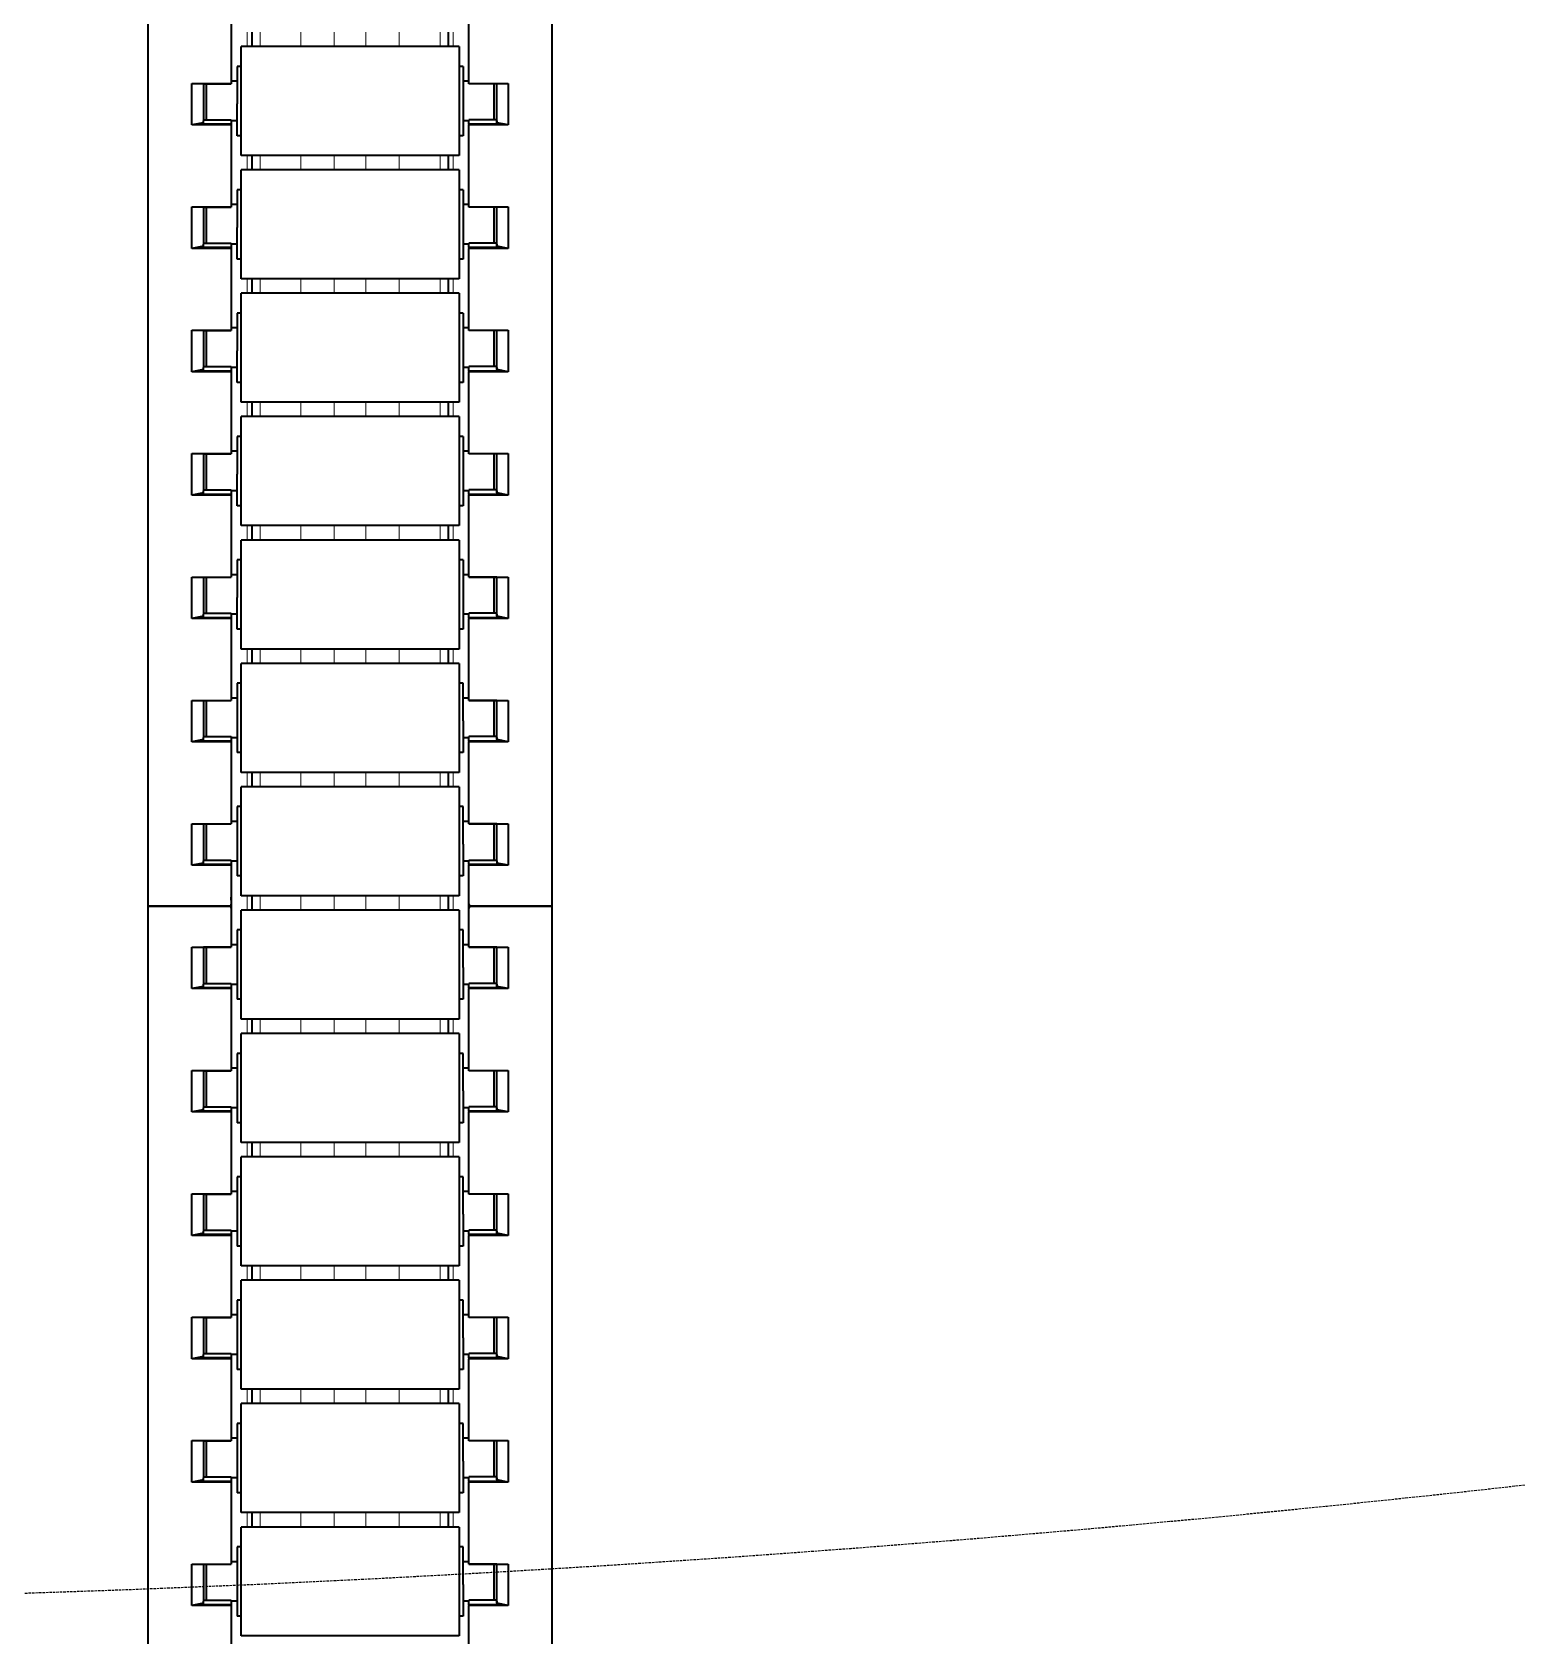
# Model space of a CAD drawing. Header units: inches. Extents: x 185496 to 352137, y 107182 to 179410.
# Drawn here: x 235888.6 to 236038.4, y 164803.2 to 164965.1 of the extents above; entities that cross this region are included whole.
import ezdxf

# ---------------------------------------------------------------- set-up
doc = ezdxf.new("R2010")
doc.units = ezdxf.units.IN
doc.header["$MEASUREMENT"] = 0
doc.linetypes.add('DASH', pattern=[0.35, 0.25, -0.1])

# ---------------------------------------------------------------- blocks, each defined once
blk = doc.blocks.new('liaojia')
at = {"color": 7, "lineweight": 35, "ltscale": 0.249049}
for p, q in [((799565.87, -280342.8), (799565.87, -280442.42)), ((799606.67, -280442.42), (799606.67, -280342.8)), ((799565.87, -280442.42), (799565.87, -280542.04)), ((799606.67, -280542.04), (799606.67, -280442.42))]:
    blk.add_line(p, q, dxfattribs=at)
at = {"color": 7, "lineweight": 35, "ltscale": 0.020671}
for p, q in [((799574.27, -280363.57), (799574.27, -280371.84)), ((799598.27, -280371.84), (799598.27, -280363.57)), ((799574.27, -280376.02), (799574.27, -280384.29)), ((799598.27, -280384.29), (799598.27, -280376.02)), ((799574.27, -280388.48), (799574.27, -280396.74)), ((799598.27, -280396.74), (799598.27, -280388.48)), ((799574.27, -280400.93), (799574.27, -280409.2)), ((799598.27, -280409.2), (799598.27, -280400.93)), ((799574.27, -280413.38), (799574.27, -280421.65)), ((799598.27, -280421.65), (799598.27, -280413.38)), ((799574.27, -280425.83), (799574.27, -280434.1)), ((799598.27, -280434.1), (799598.27, -280425.83)), ((799574.27, -280450.74), (799574.27, -280459.01)), ((799598.27, -280459.01), (799598.27, -280450.74)), ((799574.27, -280463.19), (799574.27, -280471.46)), ((799598.27, -280471.46), (799598.27, -280463.19)), ((799574.27, -280475.64), (799574.27, -280483.91)), ((799598.27, -280483.91), (799598.27, -280475.64)), ((799574.27, -280488.1), (799574.27, -280496.36)), ((799598.27, -280496.36), (799598.27, -280488.1)), ((799574.27, -280500.55), (799574.27, -280508.82)), ((799598.27, -280508.82), (799598.27, -280500.55)), ((799574.27, -280513), (799574.27, -280521.27)), ((799598.27, -280521.27), (799598.27, -280513)), ((799574.27, -280525.45), (799574.27, -280533.72)), ((799598.27, -280533.72), (799598.27, -280525.45))]:
    blk.add_line(p, q, dxfattribs=at)
at = {"color": 7, "lineweight": 35, "ltscale": 0.012552}
for p, q in [((799575.27, -280373.78), (799575.27, -280368.76)), ((799597.27, -280368.76), (799597.27, -280373.78)), ((799575.27, -280386.24), (799575.27, -280381.22)), ((799597.27, -280381.22), (799597.27, -280386.24)), ((799575.27, -280423.59), (799575.27, -280418.57)), ((799597.27, -280418.57), (799597.27, -280423.59)), ((799575.27, -280448.5), (799575.27, -280443.48)), ((799597.27, -280443.48), (799597.27, -280448.5)), ((799575.27, -280460.95), (799575.27, -280455.93)), ((799597.27, -280455.93), (799597.27, -280460.95)), ((799575.27, -280473.4), (799575.27, -280468.38)), ((799597.27, -280468.38), (799597.27, -280473.4)), ((799575.27, -280510.76), (799575.27, -280505.74)), ((799597.27, -280505.74), (799597.27, -280510.76)), ((799575.27, -280523.21), (799575.27, -280518.19)), ((799597.27, -280518.19), (799597.27, -280523.21))]:
    blk.add_line(p, q, dxfattribs=at)
at = {"color": 7, "lineweight": 35, "ltscale": 0.055}
for p, q in [((799575.27, -280368.76), (799597.27, -280368.76)), ((799575.27, -280379.76), (799597.27, -280379.76)), ((799575.27, -280381.22), (799597.27, -280381.22)), ((799575.27, -280392.22), (799597.27, -280392.22)), ((799575.27, -280393.67), (799597.27, -280393.67)), ((799575.27, -280404.67), (799597.27, -280404.67)), ((799575.27, -280406.12), (799597.27, -280406.12)), ((799575.27, -280417.12), (799597.27, -280417.12)), ((799575.27, -280418.57), (799597.27, -280418.57)), ((799575.27, -280429.57), (799597.27, -280429.57)), ((799575.27, -280431.03), (799597.27, -280431.03)), ((799575.27, -280442.03), (799597.27, -280442.03)), ((799575.27, -280443.48), (799597.27, -280443.48)), ((799575.27, -280454.48), (799597.27, -280454.48)), ((799575.27, -280455.93), (799597.27, -280455.93)), ((799575.27, -280466.93), (799597.27, -280466.93)), ((799575.27, -280468.38), (799597.27, -280468.38)), ((799575.27, -280479.38), (799597.27, -280479.38)), ((799575.27, -280480.84), (799597.27, -280480.84)), ((799575.27, -280491.84), (799597.27, -280491.84)), ((799575.27, -280493.29), (799597.27, -280493.29)), ((799575.27, -280504.29), (799597.27, -280504.29)), ((799575.27, -280505.74), (799597.27, -280505.74)), ((799575.27, -280516.74), (799597.27, -280516.74)), ((799575.27, -280518.19), (799597.27, -280518.19)), ((799575.27, -280529.19), (799597.27, -280529.19))]:
    blk.add_line(p, q, dxfattribs=at)
at = {"color": 7, "lineweight": 35, "ltscale": 0.007987}
for p, q in [((799574.87, -280373.96), (799574.87, -280370.76)), ((799597.67, -280373.96), (799597.67, -280370.76)), ((799574.87, -280386.41), (799574.87, -280383.22)), ((799597.67, -280386.41), (799597.67, -280383.22)), ((799574.87, -280398.86), (799574.87, -280395.67)), ((799597.67, -280398.86), (799597.67, -280395.67)), ((799574.87, -280411.32), (799574.87, -280408.12)), ((799597.67, -280411.32), (799597.67, -280408.12)), ((799574.87, -280436.22), (799574.87, -280433.03)), ((799597.67, -280436.22), (799597.67, -280433.03)), ((799574.87, -280448.67), (799574.87, -280445.48)), ((799597.67, -280448.67), (799597.67, -280445.48)), ((799574.87, -280461.13), (799574.87, -280457.93)), ((799597.67, -280461.13), (799597.67, -280457.93)), ((799574.87, -280473.58), (799574.87, -280470.38)), ((799597.67, -280470.38), (799597.67, -280473.58)), ((799574.87, -280486.03), (799574.87, -280482.84)), ((799597.67, -280482.84), (799597.67, -280486.03)), ((799574.87, -280498.48), (799574.87, -280495.29)), ((799597.67, -280495.29), (799597.67, -280498.48)), ((799574.87, -280510.94), (799574.87, -280507.74)), ((799597.67, -280507.74), (799597.67, -280510.94)), ((799574.87, -280523.39), (799574.87, -280520.19)), ((799597.67, -280520.19), (799597.67, -280523.39))]:
    blk.add_line(p, q, dxfattribs=at)
at = {"color": 7, "lineweight": 35, "ltscale": 0.000999832}
for p, q in [((799574.87, -280370.76), (799575.27, -280370.76)), ((799574.87, -280377.76), (799575.27, -280377.76)), ((799574.87, -280383.22), (799575.27, -280383.22)), ((799574.87, -280390.22), (799575.27, -280390.22)), ((799574.87, -280395.67), (799575.27, -280395.67)), ((799574.87, -280402.67), (799575.27, -280402.67)), ((799574.87, -280408.12), (799575.27, -280408.12)), ((799574.87, -280415.12), (799575.27, -280415.12)), ((799574.87, -280420.57), (799575.27, -280420.57)), ((799574.87, -280427.57), (799575.27, -280427.57)), ((799574.87, -280433.03), (799575.27, -280433.03)), ((799574.87, -280440.03), (799575.27, -280440.03)), ((799574.87, -280445.48), (799575.27, -280445.48)), ((799574.87, -280452.48), (799575.27, -280452.48)), ((799574.87, -280457.93), (799575.27, -280457.93)), ((799574.87, -280464.93), (799575.27, -280464.93)), ((799574.87, -280470.38), (799575.27, -280470.38)), ((799574.87, -280477.38), (799575.27, -280477.38)), ((799574.87, -280482.84), (799575.27, -280482.84)), ((799574.87, -280489.84), (799575.27, -280489.84)), ((799574.87, -280495.29), (799575.27, -280495.29)), ((799574.87, -280502.29), (799575.27, -280502.29)), ((799574.87, -280507.74), (799575.27, -280507.74)), ((799574.87, -280514.74), (799575.27, -280514.74)), ((799574.87, -280520.19), (799575.27, -280520.19)), ((799574.87, -280527.19), (799575.27, -280527.19))]:
    blk.add_line(p, q, dxfattribs=at)
at = {"color": 7, "lineweight": 35, "ltscale": 0.001}
for p, q in [((799597.27, -280370.76), (799597.67, -280370.76)), ((799597.27, -280377.76), (799597.67, -280377.76)), ((799597.27, -280383.22), (799597.67, -280383.22)), ((799597.27, -280390.22), (799597.67, -280390.22)), ((799597.27, -280395.67), (799597.67, -280395.67)), ((799597.27, -280402.67), (799597.67, -280402.67)), ((799597.27, -280408.12), (799597.67, -280408.12)), ((799597.27, -280415.12), (799597.67, -280415.12)), ((799597.27, -280420.57), (799597.67, -280420.57)), ((799597.27, -280427.57), (799597.67, -280427.57)), ((799597.27, -280433.03), (799597.67, -280433.03)), ((799597.27, -280440.03), (799597.67, -280440.03)), ((799597.27, -280445.48), (799597.67, -280445.48)), ((799597.27, -280452.48), (799597.67, -280452.48)), ((799597.27, -280457.93), (799597.67, -280457.93)), ((799597.27, -280464.93), (799597.67, -280464.93)), ((799597.27, -280470.38), (799597.67, -280470.38)), ((799597.27, -280477.38), (799597.67, -280477.38)), ((799597.27, -280482.84), (799597.67, -280482.84)), ((799597.27, -280489.84), (799597.67, -280489.84)), ((799597.27, -280495.29), (799597.67, -280495.29)), ((799597.27, -280502.29), (799597.67, -280502.29)), ((799597.27, -280507.74), (799597.67, -280507.74)), ((799597.27, -280514.74), (799597.67, -280514.74)), ((799597.27, -280520.19), (799597.67, -280520.19)), ((799597.27, -280527.19), (799597.67, -280527.19))]:
    blk.add_line(p, q, dxfattribs=at)
at = {"color": 7, "lineweight": 35, "ltscale": 0.002965}
for p, q in [((799570.31, -280371.84), (799571.47, -280372.06)), ((799601.07, -280372.06), (799602.24, -280371.84)), ((799570.31, -280384.29), (799571.47, -280384.51)), ((799601.07, -280384.51), (799602.24, -280384.29)), ((799570.31, -280396.74), (799571.47, -280396.96)), ((799601.07, -280396.96), (799602.24, -280396.74)), ((799570.31, -280409.2), (799571.47, -280409.42)), ((799601.07, -280409.42), (799602.24, -280409.2)), ((799570.31, -280421.65), (799571.47, -280421.87)), ((799601.07, -280421.87), (799602.24, -280421.65)), ((799570.31, -280434.1), (799571.47, -280434.32)), ((799601.07, -280434.32), (799602.24, -280434.1)), ((799570.31, -280446.55), (799571.47, -280446.77)), ((799601.07, -280446.77), (799602.24, -280446.55)), ((799570.31, -280459.01), (799571.47, -280459.23)), ((799601.07, -280459.23), (799602.24, -280459.01)), ((799570.31, -280471.46), (799571.47, -280471.68)), ((799601.07, -280471.68), (799602.24, -280471.46)), ((799570.31, -280483.91), (799571.47, -280484.13)), ((799601.07, -280484.13), (799602.24, -280483.91)), ((799570.31, -280496.36), (799571.47, -280496.58)), ((799601.07, -280496.58), (799602.24, -280496.36)), ((799570.31, -280508.82), (799571.47, -280509.03)), ((799601.07, -280509.03), (799602.24, -280508.82)), ((799570.31, -280521.27), (799571.47, -280521.49)), ((799601.07, -280521.49), (799602.24, -280521.27))]:
    blk.add_line(p, q, dxfattribs=at)
at = {"color": 7, "lineweight": 35, "ltscale": 0.009914}
for p, q in [((799570.31, -280371.84), (799574.27, -280371.84)), ((799598.27, -280371.84), (799602.24, -280371.84)), ((799574.27, -280376.02), (799570.31, -280376.02)), ((799602.24, -280376.02), (799598.27, -280376.02)), ((799570.31, -280384.29), (799574.27, -280384.29)), ((799598.27, -280384.29), (799602.24, -280384.29)), ((799574.27, -280388.48), (799570.31, -280388.48)), ((799602.24, -280388.48), (799598.27, -280388.48)), ((799570.31, -280396.74), (799574.27, -280396.74)), ((799598.27, -280396.74), (799602.24, -280396.74)), ((799574.27, -280400.93), (799570.31, -280400.93)), ((799602.24, -280400.93), (799598.27, -280400.93)), ((799570.31, -280409.2), (799574.27, -280409.2)), ((799598.27, -280409.2), (799602.24, -280409.2)), ((799574.27, -280413.38), (799570.31, -280413.38)), ((799602.24, -280413.38), (799598.27, -280413.38)), ((799570.31, -280421.65), (799574.27, -280421.65)), ((799598.27, -280421.65), (799602.24, -280421.65)), ((799574.27, -280425.83), (799570.31, -280425.83)), ((799602.24, -280425.83), (799598.27, -280425.83)), ((799570.31, -280434.1), (799574.27, -280434.1)), ((799598.27, -280434.1), (799602.24, -280434.1)), ((799574.27, -280438.29), (799570.31, -280438.29)), ((799602.24, -280438.29), (799598.27, -280438.29)), ((799570.31, -280446.55), (799574.27, -280446.55)), ((799598.27, -280446.55), (799602.24, -280446.55)), ((799574.27, -280450.74), (799570.31, -280450.74)), ((799602.24, -280450.74), (799598.27, -280450.74)), ((799570.31, -280459.01), (799574.27, -280459.01)), ((799598.27, -280459.01), (799602.24, -280459.01)), ((799574.27, -280463.19), (799570.31, -280463.19)), ((799602.24, -280463.19), (799598.27, -280463.19)), ((799570.31, -280471.46), (799574.27, -280471.46)), ((799598.27, -280471.46), (799602.24, -280471.46)), ((799574.27, -280475.64), (799570.31, -280475.64)), ((799602.24, -280475.64), (799598.27, -280475.64)), ((799570.31, -280483.91), (799574.27, -280483.91)), ((799598.27, -280483.91), (799602.24, -280483.91)), ((799574.27, -280488.1), (799570.31, -280488.1)), ((799602.24, -280488.1), (799598.27, -280488.1)), ((799570.31, -280496.36), (799574.27, -280496.36)), ((799598.27, -280496.36), (799602.24, -280496.36)), ((799574.27, -280500.55), (799570.31, -280500.55)), ((799602.24, -280500.55), (799598.27, -280500.55)), ((799570.31, -280508.82), (799574.27, -280508.82)), ((799598.27, -280508.82), (799602.24, -280508.82)), ((799574.27, -280513), (799570.31, -280513)), ((799602.24, -280513), (799598.27, -280513)), ((799570.31, -280521.27), (799574.27, -280521.27)), ((799598.27, -280521.27), (799602.24, -280521.27)), ((799574.27, -280525.45), (799570.31, -280525.45)), ((799602.24, -280525.45), (799598.27, -280525.45))]:
    blk.add_line(p, q, dxfattribs=at)
at = {"color": 7, "lineweight": 35, "ltscale": 0.01046}
for p, q in [((799570.31, -280376.02), (799570.31, -280371.84)), ((799602.24, -280371.84), (799602.24, -280376.02)), ((799570.31, -280388.48), (799570.31, -280384.29)), ((799602.24, -280384.29), (799602.24, -280388.48)), ((799570.31, -280400.93), (799570.31, -280396.74)), ((799602.24, -280396.74), (799602.24, -280400.93)), ((799570.31, -280413.38), (799570.31, -280409.2)), ((799602.24, -280409.2), (799602.24, -280413.38)), ((799570.31, -280425.83), (799570.31, -280421.65)), ((799602.24, -280421.65), (799602.24, -280425.83)), ((799570.31, -280438.29), (799570.31, -280434.1)), ((799602.24, -280434.1), (799602.24, -280438.29)), ((799570.31, -280450.74), (799570.31, -280446.55)), ((799602.24, -280446.55), (799602.24, -280450.74)), ((799570.31, -280463.19), (799570.31, -280459.01)), ((799602.24, -280459.01), (799602.24, -280463.19)), ((799570.31, -280475.64), (799570.31, -280471.46)), ((799602.24, -280471.46), (799602.24, -280475.64)), ((799570.31, -280488.1), (799570.31, -280483.91)), ((799602.24, -280483.91), (799602.24, -280488.1)), ((799570.31, -280500.55), (799570.31, -280496.36)), ((799602.24, -280496.36), (799602.24, -280500.55)), ((799570.31, -280513), (799570.31, -280508.82)), ((799602.24, -280508.82), (799602.24, -280513)), ((799570.31, -280525.45), (799570.31, -280521.27)), ((799602.24, -280521.27), (799602.24, -280525.45))]:
    blk.add_line(p, q, dxfattribs=at)
at = {"color": 7, "lineweight": 35, "ltscale": 0.007}
for p, q in [((799571.47, -280371.92), (799574.27, -280371.92)), ((799571.47, -280372.37), (799574.27, -280372.37)), ((799598.27, -280371.92), (799601.07, -280371.92)), ((799601.07, -280372.37), (799598.27, -280372.37)), ((799571.47, -280376.01), (799574.27, -280376.01)), ((799601.07, -280376.01), (799598.27, -280376.01)), ((799571.47, -280384.37), (799574.27, -280384.37)), ((799571.47, -280384.82), (799574.27, -280384.82)), ((799598.27, -280384.37), (799601.07, -280384.37)), ((799601.07, -280384.82), (799598.27, -280384.82)), ((799571.47, -280388.46), (799574.27, -280388.46)), ((799601.07, -280388.46), (799598.27, -280388.46)), ((799571.47, -280396.82), (799574.27, -280396.82)), ((799598.27, -280396.82), (799601.07, -280396.82)), ((799571.47, -280397.28), (799574.27, -280397.28)), ((799601.07, -280397.28), (799598.27, -280397.28)), ((799571.47, -280400.91), (799574.27, -280400.91)), ((799601.07, -280400.91), (799598.27, -280400.91)), ((799571.47, -280409.27), (799574.27, -280409.27)), ((799571.47, -280409.73), (799574.27, -280409.73)), ((799598.27, -280409.27), (799601.07, -280409.27)), ((799601.07, -280409.73), (799598.27, -280409.73)), ((799571.47, -280413.36), (799574.27, -280413.36)), ((799601.07, -280413.36), (799598.27, -280413.36)), ((799571.47, -280421.72), (799574.27, -280421.72)), ((799571.47, -280422.18), (799574.27, -280422.18)), ((799598.27, -280421.72), (799601.07, -280421.72)), ((799601.07, -280422.18), (799598.27, -280422.18)), ((799571.47, -280425.82), (799574.27, -280425.82)), ((799601.07, -280425.82), (799598.27, -280425.82)), ((799571.47, -280434.18), (799574.27, -280434.18)), ((799571.47, -280434.63), (799574.27, -280434.63)), ((799598.27, -280434.18), (799601.07, -280434.18)), ((799601.07, -280434.63), (799598.27, -280434.63)), ((799571.47, -280438.27), (799574.27, -280438.27)), ((799598.27, -280438.27), (799601.07, -280438.27)), ((799571.47, -280446.63), (799574.27, -280446.63)), ((799598.27, -280446.63), (799601.07, -280446.63)), ((799574.27, -280447.08), (799571.47, -280447.08)), ((799601.07, -280447.08), (799598.27, -280447.08)), ((799571.47, -280450.72), (799574.27, -280450.72)), ((799601.07, -280450.72), (799598.27, -280450.72)), ((799571.47, -280459.08), (799574.27, -280459.08)), ((799571.47, -280459.54), (799574.27, -280459.54)), ((799598.27, -280459.08), (799601.07, -280459.08)), ((799601.07, -280459.54), (799598.27, -280459.54)), ((799571.47, -280463.17), (799574.27, -280463.17)), ((799601.07, -280463.17), (799598.27, -280463.17)), ((799571.47, -280471.53), (799574.27, -280471.53)), ((799571.47, -280471.99), (799574.27, -280471.99)), ((799598.27, -280471.53), (799601.07, -280471.53)), ((799601.07, -280471.99), (799598.27, -280471.99)), ((799571.47, -280475.63), (799574.27, -280475.63)), ((799601.07, -280475.63), (799598.27, -280475.63)), ((799571.47, -280483.99), (799574.27, -280483.99)), ((799598.27, -280483.99), (799601.07, -280483.99)), ((799571.47, -280484.44), (799574.27, -280484.44)), ((799601.07, -280484.44), (799598.27, -280484.44)), ((799571.47, -280488.08), (799574.27, -280488.08)), ((799601.07, -280488.08), (799598.27, -280488.08)), ((799571.47, -280496.44), (799574.27, -280496.44)), ((799571.47, -280496.89), (799574.27, -280496.89)), ((799598.27, -280496.44), (799601.07, -280496.44)), ((799601.07, -280496.89), (799598.27, -280496.89)), ((799571.47, -280500.53), (799574.27, -280500.53)), ((799601.07, -280500.53), (799598.27, -280500.53)), ((799571.47, -280508.89), (799574.27, -280508.89)), ((799571.47, -280509.35), (799574.27, -280509.35)), ((799598.27, -280508.89), (799601.07, -280508.89)), ((799601.07, -280509.35), (799598.27, -280509.35)), ((799571.47, -280512.98), (799574.27, -280512.98)), ((799601.07, -280512.98), (799598.27, -280512.98)), ((799571.47, -280521.34), (799574.27, -280521.34)), ((799598.27, -280521.34), (799601.07, -280521.34)), ((799571.47, -280521.8), (799574.27, -280521.8)), ((799601.07, -280521.8), (799598.27, -280521.8)), ((799571.47, -280525.44), (799574.27, -280525.44)), ((799601.07, -280525.44), (799598.27, -280525.44))]:
    blk.add_line(p, q, dxfattribs=at)
at = {"color": 7, "lineweight": 35, "ltscale": 0.000893974}
for p, q in [((799571.47, -280372.27), (799571.47, -280371.92)), ((799601.07, -280371.92), (799601.07, -280372.27)), ((799571.47, -280397.18), (799571.47, -280396.82)), ((799601.07, -280396.82), (799601.07, -280397.18)), ((799571.47, -280409.63), (799571.47, -280409.27)), ((799601.07, -280409.27), (799601.07, -280409.63)), ((799571.47, -280422.08), (799571.47, -280421.72)), ((799601.07, -280421.72), (799601.07, -280422.08)), ((799571.47, -280446.99), (799571.47, -280446.63)), ((799601.07, -280446.63), (799601.07, -280446.99)), ((799571.47, -280471.89), (799571.47, -280471.53)), ((799601.07, -280471.53), (799601.07, -280471.89)), ((799571.47, -280484.34), (799571.47, -280483.99)), ((799601.07, -280483.99), (799601.07, -280484.34)), ((799571.47, -280521.7), (799571.47, -280521.34)), ((799601.07, -280521.34), (799601.07, -280521.7))]:
    blk.add_line(p, q, dxfattribs=at)
at = {"color": 7, "lineweight": 35, "ltscale": 0.000356865}
for p, q in [((799571.47, -280372.06), (799571.47, -280371.92)), ((799571.47, -280384.51), (799571.47, -280384.37)), ((799571.47, -280396.96), (799571.47, -280396.82)), ((799571.47, -280409.42), (799571.47, -280409.27)), ((799571.47, -280446.77), (799571.47, -280446.63)), ((799571.47, -280459.23), (799571.47, -280459.08)), ((799571.47, -280471.68), (799571.47, -280471.53)), ((799571.47, -280484.13), (799571.47, -280483.99)), ((799571.47, -280496.58), (799571.47, -280496.44)), ((799571.47, -280521.49), (799571.47, -280521.34))]:
    blk.add_line(p, q, dxfattribs=at)
at = {"color": 7, "lineweight": 35, "ltscale": 0.000537109}
for p, q in [((799571.47, -280372.06), (799571.47, -280372.27)), ((799571.47, -280396.96), (799571.47, -280397.18)), ((799571.47, -280409.42), (799571.47, -280409.63)), ((799571.47, -280434.32), (799571.47, -280434.54)), ((799571.47, -280446.99), (799571.47, -280446.77)), ((799571.47, -280471.68), (799571.47, -280471.89)), ((799571.47, -280484.13), (799571.47, -280484.34)), ((799571.47, -280509.03), (799571.47, -280509.25)), ((799571.47, -280521.49), (799571.47, -280521.7))]:
    blk.add_line(p, q, dxfattribs=at)
at = {"color": 7, "lineweight": 35, "ltscale": 0.009386}
for p, q in [((799571.47, -280372.27), (799571.47, -280376.03)), ((799601.07, -280376.03), (799601.07, -280372.27)), ((799571.47, -280384.73), (799571.47, -280388.48)), ((799601.07, -280388.48), (799601.07, -280384.73)), ((799571.47, -280397.18), (799571.47, -280400.93)), ((799601.07, -280400.93), (799601.07, -280397.18)), ((799571.47, -280409.63), (799571.47, -280413.38)), ((799601.07, -280413.38), (799601.07, -280409.63)), ((799571.47, -280422.08), (799571.47, -280425.84)), ((799601.07, -280425.84), (799601.07, -280422.08)), ((799571.47, -280434.54), (799571.47, -280438.29)), ((799601.07, -280438.29), (799601.07, -280434.54)), ((799571.47, -280446.99), (799571.47, -280450.74)), ((799601.07, -280450.74), (799601.07, -280446.99)), ((799571.47, -280459.44), (799571.47, -280463.19)), ((799601.07, -280463.19), (799601.07, -280459.44)), ((799571.47, -280471.89), (799571.47, -280475.65)), ((799601.07, -280475.65), (799601.07, -280471.89)), ((799571.47, -280484.34), (799571.47, -280488.1)), ((799601.07, -280488.1), (799601.07, -280484.34)), ((799571.47, -280496.8), (799571.47, -280500.55)), ((799601.07, -280500.55), (799601.07, -280496.8)), ((799571.47, -280509.25), (799571.47, -280513)), ((799601.07, -280513), (799601.07, -280509.25)), ((799571.47, -280521.7), (799571.47, -280525.46)), ((799601.07, -280525.46), (799601.07, -280521.7))]:
    blk.add_line(p, q, dxfattribs=at)
at = {"color": 7, "lineweight": 35, "ltscale": 0.005168}
for p, q in [((799571.77, -280374.44), (799571.77, -280372.37)), ((799571.77, -280386.89), (799571.77, -280384.82)), ((799571.77, -280399.34), (799571.77, -280397.28)), ((799571.77, -280411.79), (799571.77, -280409.73)), ((799571.77, -280424.25), (799571.77, -280422.18)), ((799571.77, -280436.7), (799571.77, -280434.63)), ((799571.77, -280449.15), (799571.77, -280447.08)), ((799571.77, -280461.6), (799571.77, -280459.54)), ((799571.77, -280474.06), (799571.77, -280471.99)), ((799571.77, -280486.51), (799571.77, -280484.44)), ((799571.77, -280498.96), (799571.77, -280496.89)), ((799571.77, -280511.41), (799571.77, -280509.35)), ((799571.77, -280523.87), (799571.77, -280521.8))]:
    blk.add_line(p, q, dxfattribs=at)
at = {"color": 7, "lineweight": 35, "ltscale": 0.004297}
for p, q in [((799571.77, -280374.09), (799571.77, -280372.37)), ((799600.77, -280372.37), (799600.77, -280374.09)), ((799571.77, -280386.54), (799571.77, -280384.82)), ((799600.77, -280384.82), (799600.77, -280386.54)), ((799571.77, -280398.99), (799571.77, -280397.28)), ((799600.77, -280397.28), (799600.77, -280398.99)), ((799571.77, -280411.45), (799571.77, -280409.73)), ((799600.77, -280409.73), (799600.77, -280411.45)), ((799571.77, -280423.9), (799571.77, -280422.18)), ((799600.77, -280422.18), (799600.77, -280423.9)), ((799571.77, -280436.35), (799571.77, -280434.63)), ((799600.77, -280434.63), (799600.77, -280436.35)), ((799571.77, -280448.8), (799571.77, -280447.08)), ((799600.77, -280447.08), (799600.77, -280448.8)), ((799571.77, -280461.26), (799571.77, -280459.54)), ((799600.77, -280459.54), (799600.77, -280461.26)), ((799571.77, -280473.71), (799571.77, -280471.99)), ((799600.77, -280471.99), (799600.77, -280473.71)), ((799571.77, -280486.16), (799571.77, -280484.44)), ((799600.77, -280484.44), (799600.77, -280486.16)), ((799571.77, -280498.61), (799571.77, -280496.89)), ((799600.77, -280496.89), (799600.77, -280498.61)), ((799571.77, -280511.07), (799571.77, -280509.35)), ((799600.77, -280509.35), (799600.77, -280511.07)), ((799571.77, -280523.52), (799571.77, -280521.8)), ((799600.77, -280521.8), (799600.77, -280523.52))]:
    blk.add_line(p, q, dxfattribs=at)
at = {"color": 7, "lineweight": 35, "ltscale": 0.000187874}
for p, q in [((799574.27, -280371.92), (799574.27, -280371.84)), ((799598.27, -280371.92), (799598.27, -280371.84)), ((799574.27, -280384.37), (799574.27, -280384.29)), ((799598.27, -280384.37), (799598.27, -280384.29)), ((799574.27, -280396.82), (799574.27, -280396.74)), ((799598.27, -280396.82), (799598.27, -280396.74)), ((799574.27, -280409.27), (799574.27, -280409.2)), ((799598.27, -280409.27), (799598.27, -280409.2)), ((799574.27, -280446.63), (799574.27, -280446.55)), ((799598.27, -280446.63), (799598.27, -280446.55)), ((799574.27, -280459.08), (799574.27, -280459.01)), ((799598.27, -280459.08), (799598.27, -280459.01)), ((799574.27, -280471.53), (799574.27, -280471.46)), ((799598.27, -280471.53), (799598.27, -280471.46)), ((799574.27, -280483.99), (799574.27, -280483.91)), ((799598.27, -280483.99), (799598.27, -280483.91)), ((799574.27, -280496.44), (799574.27, -280496.36)), ((799598.27, -280496.44), (799598.27, -280496.36)), ((799574.27, -280521.34), (799574.27, -280521.27)), ((799598.27, -280521.34), (799598.27, -280521.27))]:
    blk.add_line(p, q, dxfattribs=at)
at = {"color": 7, "lineweight": 35, "ltscale": 0.001138}
for p, q in [((799574.27, -280371.92), (799574.27, -280372.37)), ((799598.27, -280372.37), (799598.27, -280371.92)), ((799574.27, -280384.37), (799574.27, -280384.82)), ((799598.27, -280384.82), (799598.27, -280384.37)), ((799574.27, -280396.82), (799574.27, -280397.28)), ((799598.27, -280397.28), (799598.27, -280396.82)), ((799574.27, -280409.27), (799574.27, -280409.73)), ((799598.27, -280409.73), (799598.27, -280409.27)), ((799574.27, -280421.72), (799574.27, -280422.18)), ((799598.27, -280422.18), (799598.27, -280421.72)), ((799574.27, -280434.18), (799574.27, -280434.63)), ((799598.27, -280434.63), (799598.27, -280434.18)), ((799574.27, -280446.63), (799574.27, -280447.08)), ((799598.27, -280447.08), (799598.27, -280446.63)), ((799574.27, -280459.08), (799574.27, -280459.54)), ((799598.27, -280459.54), (799598.27, -280459.08)), ((799574.27, -280471.53), (799574.27, -280471.99)), ((799598.27, -280471.99), (799598.27, -280471.53)), ((799574.27, -280483.99), (799574.27, -280484.44)), ((799598.27, -280484.44), (799598.27, -280483.99)), ((799574.27, -280496.44), (799574.27, -280496.89)), ((799598.27, -280496.89), (799598.27, -280496.44)), ((799574.27, -280508.89), (799574.27, -280509.35)), ((799598.27, -280509.35), (799598.27, -280508.89)), ((799574.27, -280521.34), (799574.27, -280521.8)), ((799598.27, -280521.8), (799598.27, -280521.34))]:
    blk.add_line(p, q, dxfattribs=at)
at = {"color": 7, "lineweight": 35, "ltscale": 0.0015}
for p, q in [((799574.27, -280372.26), (799574.87, -280372.26)), ((799597.67, -280372.26), (799598.27, -280372.26)), ((799574.27, -280376.26), (799574.87, -280376.26)), ((799597.67, -280376.26), (799598.27, -280376.26)), ((799574.27, -280384.72), (799574.87, -280384.72)), ((799597.67, -280384.72), (799598.27, -280384.72)), ((799574.27, -280388.72), (799574.87, -280388.72)), ((799597.67, -280388.72), (799598.27, -280388.72)), ((799574.27, -280397.17), (799574.87, -280397.17)), ((799597.67, -280397.17), (799598.27, -280397.17)), ((799574.27, -280401.17), (799574.87, -280401.17)), ((799597.67, -280401.17), (799598.27, -280401.17)), ((799574.27, -280409.62), (799574.87, -280409.62)), ((799597.67, -280409.62), (799598.27, -280409.62)), ((799574.27, -280413.62), (799574.87, -280413.62)), ((799597.67, -280413.62), (799598.27, -280413.62)), ((799574.27, -280422.07), (799574.87, -280422.07)), ((799597.67, -280422.07), (799598.27, -280422.07)), ((799574.27, -280426.07), (799574.87, -280426.07)), ((799597.67, -280426.07), (799598.27, -280426.07)), ((799574.27, -280434.53), (799574.87, -280434.53)), ((799597.67, -280434.53), (799598.27, -280434.53)), ((799574.27, -280438.53), (799574.87, -280438.53)), ((799597.67, -280438.53), (799598.27, -280438.53)), ((799574.27, -280446.98), (799574.87, -280446.98)), ((799597.67, -280446.98), (799598.27, -280446.98)), ((799574.27, -280450.98), (799574.87, -280450.98)), ((799597.67, -280450.98), (799598.27, -280450.98)), ((799574.27, -280459.43), (799574.87, -280459.43)), ((799597.67, -280459.43), (799598.27, -280459.43)), ((799574.27, -280463.43), (799574.87, -280463.43)), ((799597.67, -280463.43), (799598.27, -280463.43)), ((799574.27, -280471.88), (799574.87, -280471.88)), ((799597.67, -280471.88), (799598.27, -280471.88)), ((799574.27, -280475.88), (799574.87, -280475.88)), ((799597.67, -280475.88), (799598.27, -280475.88)), ((799574.27, -280484.34), (799574.87, -280484.34)), ((799597.67, -280484.34), (799598.27, -280484.34)), ((799574.27, -280488.34), (799574.87, -280488.34)), ((799597.67, -280488.34), (799598.27, -280488.34)), ((799574.27, -280496.79), (799574.87, -280496.79)), ((799597.67, -280496.79), (799598.27, -280496.79)), ((799574.27, -280500.79), (799574.87, -280500.79)), ((799597.67, -280500.79), (799598.27, -280500.79)), ((799574.27, -280509.24), (799574.87, -280509.24)), ((799597.67, -280509.24), (799598.27, -280509.24)), ((799574.27, -280513.24), (799574.87, -280513.24)), ((799597.67, -280513.24), (799598.27, -280513.24)), ((799574.27, -280521.69), (799574.87, -280521.69)), ((799597.67, -280521.69), (799598.27, -280521.69)), ((799574.27, -280525.69), (799574.87, -280525.69)), ((799597.67, -280525.69), (799598.27, -280525.69))]:
    blk.add_line(p, q, dxfattribs=at)
at = {"color": 7, "lineweight": 35, "ltscale": 0.000243568}
for p, q in [((799601.07, -280372.37), (799601.07, -280372.27)), ((799601.07, -280409.73), (799601.07, -280409.63)), ((799601.07, -280422.18), (799601.07, -280422.08)), ((799601.07, -280434.63), (799601.07, -280434.54)), ((799601.07, -280447.08), (799601.07, -280446.99)), ((799601.07, -280484.44), (799601.07, -280484.34)), ((799601.07, -280521.8), (799601.07, -280521.7))]:
    blk.add_line(p, q, dxfattribs=at)
at = {"color": 7, "lineweight": 13, "ltscale": 0.009093}
for p, q in [((799601.07, -280376.01), (799601.07, -280372.37)), ((799601.07, -280388.46), (799601.07, -280384.82)), ((799601.07, -280400.91), (799601.07, -280397.28)), ((799601.07, -280413.36), (799601.07, -280409.73)), ((799601.07, -280425.82), (799601.07, -280422.18)), ((799601.07, -280438.27), (799601.07, -280434.63)), ((799601.07, -280450.72), (799601.07, -280447.08)), ((799601.07, -280463.17), (799601.07, -280459.54)), ((799601.07, -280475.63), (799601.07, -280471.99)), ((799601.07, -280488.08), (799601.07, -280484.44)), ((799601.07, -280500.53), (799601.07, -280496.89)), ((799601.07, -280512.98), (799601.07, -280509.35)), ((799601.07, -280525.44), (799601.07, -280521.8))]:
    blk.add_line(p, q, dxfattribs=at)
at = {"color": 7, "lineweight": 35, "ltscale": 0.004796}
for p, q in [((799571.77, -280376.01), (799571.77, -280374.09)), ((799600.77, -280374.09), (799600.77, -280376.01)), ((799571.77, -280388.46), (799571.77, -280386.54)), ((799600.77, -280386.54), (799600.77, -280388.46)), ((799571.77, -280400.91), (799571.77, -280398.99)), ((799600.77, -280398.99), (799600.77, -280400.91)), ((799571.77, -280413.36), (799571.77, -280411.45)), ((799600.77, -280411.45), (799600.77, -280413.36)), ((799571.77, -280425.82), (799571.77, -280423.9)), ((799600.77, -280423.9), (799600.77, -280425.82)), ((799571.77, -280450.72), (799571.77, -280448.8)), ((799600.77, -280448.8), (799600.77, -280450.72)), ((799571.77, -280463.17), (799571.77, -280461.26)), ((799600.77, -280461.26), (799600.77, -280463.17)), ((799571.77, -280475.63), (799571.77, -280473.71)), ((799600.77, -280473.71), (799600.77, -280475.63)), ((799571.77, -280488.08), (799571.77, -280486.16)), ((799600.77, -280486.16), (799600.77, -280488.08)), ((799571.77, -280500.53), (799571.77, -280498.61)), ((799600.77, -280498.61), (799600.77, -280500.53)), ((799571.77, -280525.44), (799571.77, -280523.52)), ((799600.77, -280523.52), (799600.77, -280525.44))]:
    blk.add_line(p, q, dxfattribs=at)
at = {"color": 7, "lineweight": 35, "ltscale": 0.009513}
for p, q in [((799574.87, -280373.96), (799574.87, -280377.76)), ((799597.67, -280377.76), (799597.67, -280373.96)), ((799574.87, -280386.41), (799574.87, -280390.22)), ((799597.67, -280390.22), (799597.67, -280386.41)), ((799574.87, -280398.86), (799574.87, -280402.67)), ((799597.67, -280402.67), (799597.67, -280398.86)), ((799574.87, -280411.32), (799574.87, -280415.12)), ((799597.67, -280415.12), (799597.67, -280411.32)), ((799574.87, -280423.77), (799574.87, -280427.57)), ((799597.67, -280427.57), (799597.67, -280423.77)), ((799574.87, -280436.22), (799574.87, -280440.03)), ((799597.67, -280440.03), (799597.67, -280436.22)), ((799574.87, -280448.67), (799574.87, -280452.48)), ((799597.67, -280452.48), (799597.67, -280448.67)), ((799574.87, -280461.13), (799574.87, -280464.93)), ((799597.67, -280464.93), (799597.67, -280461.13)), ((799574.87, -280477.38), (799574.87, -280473.58)), ((799597.67, -280477.38), (799597.67, -280473.58)), ((799574.87, -280489.84), (799574.87, -280486.03)), ((799597.67, -280489.84), (799597.67, -280486.03)), ((799574.87, -280502.29), (799574.87, -280498.48)), ((799597.67, -280502.29), (799597.67, -280498.48)), ((799574.87, -280514.74), (799574.87, -280510.94)), ((799597.67, -280514.74), (799597.67, -280510.94)), ((799574.87, -280527.19), (799574.87, -280523.39)), ((799597.67, -280527.19), (799597.67, -280523.39))]:
    blk.add_line(p, q, dxfattribs=at)
at = {"color": 7, "lineweight": 35, "ltscale": 0.014948}
for p, q in [((799575.27, -280379.76), (799575.27, -280373.78)), ((799597.27, -280373.78), (799597.27, -280379.76)), ((799575.27, -280392.22), (799575.27, -280386.24)), ((799597.27, -280386.24), (799597.27, -280392.22)), ((799575.27, -280404.67), (799575.27, -280398.69)), ((799597.27, -280398.69), (799597.27, -280404.67)), ((799575.27, -280417.12), (799575.27, -280411.14)), ((799597.27, -280411.14), (799597.27, -280417.12)), ((799575.27, -280429.57), (799575.27, -280423.59)), ((799597.27, -280423.59), (799597.27, -280429.57)), ((799575.27, -280442.03), (799575.27, -280436.05)), ((799597.27, -280436.05), (799597.27, -280442.03)), ((799575.27, -280454.48), (799575.27, -280448.5)), ((799597.27, -280448.5), (799597.27, -280454.48)), ((799575.27, -280466.93), (799575.27, -280460.95)), ((799597.27, -280460.95), (799597.27, -280466.93)), ((799575.27, -280479.38), (799575.27, -280473.4)), ((799597.27, -280473.4), (799597.27, -280479.38)), ((799575.27, -280491.84), (799575.27, -280485.86)), ((799597.27, -280485.86), (799597.27, -280491.84)), ((799575.27, -280504.29), (799575.27, -280498.31)), ((799597.27, -280498.31), (799597.27, -280504.29)), ((799575.27, -280516.74), (799575.27, -280510.76)), ((799597.27, -280510.76), (799597.27, -280516.74)), ((799575.27, -280529.19), (799575.27, -280523.21)), ((799597.27, -280523.21), (799597.27, -280529.19))]:
    blk.add_line(p, q, dxfattribs=at)
at = {"color": 7, "lineweight": 35, "ltscale": 0.003925}
for p, q in [((799571.77, -280376.01), (799571.77, -280374.44)), ((799571.77, -280388.46), (799571.77, -280386.89)), ((799571.77, -280400.91), (799571.77, -280399.34)), ((799571.77, -280413.36), (799571.77, -280411.79)), ((799571.77, -280425.82), (799571.77, -280424.25)), ((799571.77, -280438.27), (799571.77, -280436.7)), ((799571.77, -280450.72), (799571.77, -280449.15)), ((799571.77, -280463.17), (799571.77, -280461.6)), ((799571.77, -280475.63), (799571.77, -280474.06)), ((799571.77, -280488.08), (799571.77, -280486.51)), ((799571.77, -280500.53), (799571.77, -280498.96)), ((799571.77, -280512.98), (799571.77, -280511.41)), ((799571.77, -280525.44), (799571.77, -280523.87))]:
    blk.add_line(p, q, dxfattribs=at)
at = {"color": 7, "lineweight": 35, "ltscale": 4.13895e-05}
for p, q in [((799574.27, -280376.01), (799574.27, -280376.02)), ((799598.27, -280376.02), (799598.27, -280376.01)), ((799601.07, -280376.01), (799601.07, -280376.02)), ((799574.27, -280400.91), (799574.27, -280400.93)), ((799598.27, -280400.93), (799598.27, -280400.91)), ((799601.07, -280400.91), (799601.07, -280400.93)), ((799574.27, -280413.36), (799574.27, -280413.38)), ((799598.27, -280413.38), (799598.27, -280413.36)), ((799601.07, -280413.36), (799601.07, -280413.38)), ((799574.27, -280425.82), (799574.27, -280425.83)), ((799598.27, -280425.83), (799598.27, -280425.82)), ((799601.07, -280425.82), (799601.07, -280425.83)), ((799574.27, -280450.72), (799574.27, -280450.74)), ((799598.27, -280450.74), (799598.27, -280450.72)), ((799601.07, -280450.72), (799601.07, -280450.74)), ((799574.27, -280475.63), (799574.27, -280475.64)), ((799598.27, -280475.64), (799598.27, -280475.63)), ((799601.07, -280475.63), (799601.07, -280475.64)), ((799574.27, -280488.08), (799574.27, -280488.1)), ((799598.27, -280488.1), (799598.27, -280488.08)), ((799601.07, -280488.08), (799601.07, -280488.1)), ((799574.27, -280525.44), (799574.27, -280525.45)), ((799598.27, -280525.45), (799598.27, -280525.44)), ((799601.07, -280525.44), (799601.07, -280525.45))]:
    blk.add_line(p, q, dxfattribs=at)
at = {"color": 7, "lineweight": 13, "ltscale": 0.003631}
for p, q in [((799575.87, -280381.22), (799575.87, -280379.76)), ((799577.19, -280381.22), (799577.19, -280379.76)), ((799581.31, -280381.22), (799581.31, -280379.76)), ((799584.67, -280381.22), (799584.67, -280379.76)), ((799587.88, -280381.22), (799587.88, -280379.76)), ((799591.24, -280381.22), (799591.24, -280379.76)), ((799595.36, -280381.22), (799595.36, -280379.76)), ((799596.67, -280381.22), (799596.67, -280379.76)), ((799575.87, -280393.67), (799575.87, -280392.22)), ((799577.19, -280393.67), (799577.19, -280392.22)), ((799581.31, -280393.67), (799581.31, -280392.22)), ((799584.67, -280393.67), (799584.67, -280392.22)), ((799587.88, -280393.67), (799587.88, -280392.22)), ((799591.24, -280393.67), (799591.24, -280392.22)), ((799595.36, -280393.67), (799595.36, -280392.22)), ((799596.67, -280393.67), (799596.67, -280392.22)), ((799575.87, -280406.12), (799575.87, -280404.67)), ((799577.19, -280406.12), (799577.19, -280404.67)), ((799581.31, -280406.12), (799581.31, -280404.67)), ((799584.67, -280406.12), (799584.67, -280404.67)), ((799587.88, -280406.12), (799587.88, -280404.67)), ((799591.24, -280406.12), (799591.24, -280404.67)), ((799595.36, -280406.12), (799595.36, -280404.67)), ((799596.67, -280406.12), (799596.67, -280404.67)), ((799575.87, -280418.57), (799575.87, -280417.12)), ((799577.19, -280418.57), (799577.19, -280417.12)), ((799581.31, -280418.57), (799581.31, -280417.12)), ((799584.67, -280418.57), (799584.67, -280417.12)), ((799587.88, -280418.57), (799587.88, -280417.12)), ((799591.24, -280418.57), (799591.24, -280417.12)), ((799595.36, -280418.57), (799595.36, -280417.12)), ((799596.67, -280418.57), (799596.67, -280417.12)), ((799575.87, -280431.03), (799575.87, -280429.57)), ((799577.19, -280431.03), (799577.19, -280429.57)), ((799581.31, -280431.03), (799581.31, -280429.57)), ((799584.67, -280431.03), (799584.67, -280429.57)), ((799587.88, -280431.03), (799587.88, -280429.57)), ((799591.24, -280431.03), (799591.24, -280429.57)), ((799595.36, -280431.03), (799595.36, -280429.57)), ((799596.67, -280431.03), (799596.67, -280429.57)), ((799575.87, -280443.48), (799575.87, -280442.03)), ((799577.19, -280443.48), (799577.19, -280442.03)), ((799581.31, -280443.48), (799581.31, -280442.03)), ((799584.67, -280443.48), (799584.67, -280442.03)), ((799587.88, -280443.48), (799587.88, -280442.03)), ((799591.24, -280443.48), (799591.24, -280442.03)), ((799595.36, -280443.48), (799595.36, -280442.03)), ((799596.67, -280443.48), (799596.67, -280442.03)), ((799575.87, -280455.93), (799575.87, -280454.48)), ((799577.19, -280455.93), (799577.19, -280454.48)), ((799581.31, -280455.93), (799581.31, -280454.48)), ((799584.67, -280455.93), (799584.67, -280454.48)), ((799587.88, -280455.93), (799587.88, -280454.48)), ((799591.24, -280455.93), (799591.24, -280454.48)), ((799595.36, -280455.93), (799595.36, -280454.48)), ((799596.67, -280455.93), (799596.67, -280454.48)), ((799575.87, -280468.38), (799575.87, -280466.93)), ((799577.19, -280468.38), (799577.19, -280466.93)), ((799581.31, -280468.38), (799581.31, -280466.93)), ((799584.67, -280468.38), (799584.67, -280466.93)), ((799587.88, -280468.38), (799587.88, -280466.93)), ((799591.24, -280468.38), (799591.24, -280466.93)), ((799595.36, -280468.38), (799595.36, -280466.93)), ((799596.67, -280468.38), (799596.67, -280466.93)), ((799575.87, -280480.84), (799575.87, -280479.38)), ((799577.19, -280480.84), (799577.19, -280479.38)), ((799581.31, -280480.84), (799581.31, -280479.38)), ((799584.67, -280480.84), (799584.67, -280479.38)), ((799587.88, -280480.84), (799587.88, -280479.38)), ((799591.24, -280480.84), (799591.24, -280479.38)), ((799595.36, -280480.84), (799595.36, -280479.38)), ((799596.67, -280480.84), (799596.67, -280479.38)), ((799575.87, -280493.29), (799575.87, -280491.84)), ((799577.19, -280493.29), (799577.19, -280491.84)), ((799581.31, -280493.29), (799581.31, -280491.84)), ((799584.67, -280493.29), (799584.67, -280491.84)), ((799587.88, -280493.29), (799587.88, -280491.84)), ((799591.24, -280493.29), (799591.24, -280491.84)), ((799595.36, -280493.29), (799595.36, -280491.84)), ((799596.67, -280493.29), (799596.67, -280491.84)), ((799575.87, -280505.74), (799575.87, -280504.29)), ((799577.19, -280505.74), (799577.19, -280504.29)), ((799581.31, -280505.74), (799581.31, -280504.29)), ((799584.67, -280505.74), (799584.67, -280504.29)), ((799587.88, -280505.74), (799587.88, -280504.29)), ((799591.24, -280505.74), (799591.24, -280504.29)), ((799595.36, -280505.74), (799595.36, -280504.29)), ((799596.67, -280505.74), (799596.67, -280504.29)), ((799575.87, -280518.19), (799575.87, -280516.74)), ((799577.19, -280518.19), (799577.19, -280516.74)), ((799581.31, -280518.19), (799581.31, -280516.74)), ((799584.67, -280518.19), (799584.67, -280516.74)), ((799587.88, -280518.19), (799587.88, -280516.74)), ((799591.24, -280518.19), (799591.24, -280516.74)), ((799595.36, -280518.19), (799595.36, -280516.74)), ((799596.67, -280518.19), (799596.67, -280516.74)), ((799575.87, -280530.64), (799575.87, -280529.19)), ((799577.19, -280530.64), (799577.19, -280529.19)), ((799581.31, -280530.64), (799581.31, -280529.19)), ((799584.67, -280530.64), (799584.67, -280529.19)), ((799587.88, -280530.64), (799587.88, -280529.19)), ((799591.24, -280530.64), (799591.24, -280529.19)), ((799595.36, -280530.64), (799595.36, -280529.19)), ((799596.67, -280530.64), (799596.67, -280529.19))]:
    blk.add_line(p, q, dxfattribs=at)
at = {"color": 7, "lineweight": 35, "ltscale": 0.003631}
for p, q in [((799576.37, -280381.22), (799576.37, -280379.76)), ((799596.17, -280381.22), (799596.17, -280379.76)), ((799576.37, -280393.67), (799576.37, -280392.22)), ((799596.17, -280393.67), (799596.17, -280392.22)), ((799576.37, -280406.12), (799576.37, -280404.67)), ((799596.17, -280406.12), (799596.17, -280404.67)), ((799576.37, -280418.57), (799576.37, -280417.12)), ((799596.17, -280418.57), (799596.17, -280417.12)), ((799576.37, -280431.03), (799576.37, -280429.57)), ((799596.17, -280431.03), (799596.17, -280429.57)), ((799576.37, -280443.48), (799576.37, -280442.03)), ((799596.17, -280443.48), (799596.17, -280442.03)), ((799576.37, -280455.93), (799576.37, -280454.48)), ((799596.17, -280455.93), (799596.17, -280454.48)), ((799576.37, -280468.38), (799576.37, -280466.93)), ((799596.17, -280468.38), (799596.17, -280466.93)), ((799576.37, -280480.84), (799576.37, -280479.38)), ((799596.17, -280480.84), (799596.17, -280479.38)), ((799576.37, -280493.29), (799576.37, -280491.84)), ((799596.17, -280493.29), (799596.17, -280491.84)), ((799576.37, -280505.74), (799576.37, -280504.29)), ((799596.17, -280505.74), (799596.17, -280504.29)), ((799576.37, -280518.19), (799576.37, -280516.74)), ((799596.17, -280518.19), (799596.17, -280516.74)), ((799576.37, -280530.64), (799576.37, -280529.19)), ((799596.17, -280530.64), (799596.17, -280529.19))]:
    blk.add_line(p, q, dxfattribs=at)
at = {"color": 7, "lineweight": 35, "ltscale": 0.000893784}
for p, q in [((799571.47, -280384.73), (799571.47, -280384.37)), ((799601.07, -280384.37), (799601.07, -280384.73)), ((799571.47, -280459.44), (799571.47, -280459.08)), ((799601.07, -280459.08), (799601.07, -280459.44)), ((799571.47, -280496.8), (799571.47, -280496.44)), ((799601.07, -280496.44), (799601.07, -280496.8))]:
    blk.add_line(p, q, dxfattribs=at)
at = {"color": 7, "lineweight": 35, "ltscale": 0.000536919}
for p, q in [((799571.47, -280384.51), (799571.47, -280384.73)), ((799571.47, -280421.87), (799571.47, -280422.08)), ((799571.47, -280459.23), (799571.47, -280459.44)), ((799571.47, -280496.58), (799571.47, -280496.8))]:
    blk.add_line(p, q, dxfattribs=at)
at = {"color": 7, "lineweight": 35, "ltscale": 0.000243759}
for p, q in [((799601.07, -280384.82), (799601.07, -280384.73)), ((799601.07, -280397.28), (799601.07, -280397.18)), ((799601.07, -280459.54), (799601.07, -280459.44)), ((799601.07, -280471.99), (799601.07, -280471.89)), ((799601.07, -280496.89), (799601.07, -280496.8))]:
    blk.add_line(p, q, dxfattribs=at)
at = {"color": 7, "lineweight": 35, "ltscale": 4.15802e-05}
for p, q in [((799574.27, -280388.46), (799574.27, -280388.48)), ((799598.27, -280388.48), (799598.27, -280388.46)), ((799601.07, -280388.46), (799601.07, -280388.48)), ((799574.27, -280463.17), (799574.27, -280463.19)), ((799598.27, -280463.19), (799598.27, -280463.17)), ((799601.07, -280463.17), (799601.07, -280463.19))]:
    blk.add_line(p, q, dxfattribs=at)
at = {"color": 7, "lineweight": 35, "ltscale": 0.012551}
for p, q in [((799575.27, -280398.69), (799575.27, -280393.67)), ((799597.27, -280393.67), (799597.27, -280398.69)), ((799575.27, -280411.14), (799575.27, -280406.12)), ((799597.27, -280406.12), (799597.27, -280411.14)), ((799575.27, -280436.05), (799575.27, -280431.03)), ((799597.27, -280431.03), (799597.27, -280436.05)), ((799575.27, -280485.86), (799575.27, -280480.84)), ((799597.27, -280480.84), (799597.27, -280485.86)), ((799575.27, -280498.31), (799575.27, -280493.29)), ((799597.27, -280493.29), (799597.27, -280498.31))]:
    blk.add_line(p, q, dxfattribs=at)
at = {"color": 7, "lineweight": 35, "ltscale": 0.007988}
for p, q in [((799574.87, -280423.77), (799574.87, -280420.57)), ((799597.67, -280423.77), (799597.67, -280420.57))]:
    blk.add_line(p, q, dxfattribs=at)
at = {"color": 7, "lineweight": 35, "ltscale": 0.000357056}
for p, q in [((799571.47, -280421.87), (799571.47, -280421.72)), ((799571.47, -280434.32), (799571.47, -280434.18))]:
    blk.add_line(p, q, dxfattribs=at)
at = {"color": 7, "lineweight": 35, "ltscale": 0.000187683}
for p, q in [((799574.27, -280421.72), (799574.27, -280421.65)), ((799598.27, -280421.72), (799598.27, -280421.65)), ((799574.27, -280434.18), (799574.27, -280434.1)), ((799598.27, -280434.18), (799598.27, -280434.1))]:
    blk.add_line(p, q, dxfattribs=at)
at = {"color": 7, "lineweight": 35, "ltscale": 0.000894165}
for p, q in [((799571.47, -280434.54), (799571.47, -280434.18)), ((799601.07, -280434.18), (799601.07, -280434.54))]:
    blk.add_line(p, q, dxfattribs=at)
at = {"color": 7, "lineweight": 35, "ltscale": 0.004797}
for p, q in [((799571.77, -280438.27), (799571.77, -280436.35)), ((799600.77, -280436.35), (799600.77, -280438.27)), ((799571.77, -280512.98), (799571.77, -280511.07)), ((799600.77, -280511.07), (799600.77, -280512.98))]:
    blk.add_line(p, q, dxfattribs=at)
at = {"color": 7, "lineweight": 35, "ltscale": 4.11987e-05}
for p, q in [((799574.27, -280438.27), (799574.27, -280438.29)), ((799598.27, -280438.29), (799598.27, -280438.27)), ((799601.07, -280438.29), (799601.07, -280438.27))]:
    blk.add_line(p, q, dxfattribs=at)
at = {"color": 7, "lineweight": 35, "ltscale": 0.009838}
for p, q in [((799574.27, -280438.29), (799574.27, -280442.22)), ((799598.27, -280442.22), (799598.27, -280438.29))]:
    blk.add_line(p, q, dxfattribs=at)
at = {"color": 7, "lineweight": 35, "ltscale": 0.000326729}
blk.add_line((799565.87, -280442.18), (799565.87, -280442.31), dxfattribs=at)
at = {"color": 7, "lineweight": 35, "ltscale": 0.0205}
for p, q in [((799565.87, -280442.42), (799574.07, -280442.42)), ((799574.07, -280442.42), (799565.87, -280442.42)), ((799598.47, -280442.42), (799606.67, -280442.42)), ((799606.67, -280442.42), (799598.47, -280442.42))]:
    blk.add_line(p, q, dxfattribs=at)
at = {"color": 7, "lineweight": 35, "ltscale": 0.000653839}
blk.add_line((799565.87, -280442.42), (799565.87, -280442.68), dxfattribs=at)
at = {"color": 7, "lineweight": 35, "ltscale": 0.000653648}
for p, q in [((799574.27, -280442.22), (799574.27, -280442.48)), ((799598.27, -280442.48), (799598.27, -280442.22))]:
    blk.add_line(p, q, dxfattribs=at)
at = {"color": 7, "lineweight": 35, "ltscale": 0.000336266}
blk.add_line((799574.27, -280442.48), (799574.27, -280442.62), dxfattribs=at)
at = {"color": 7, "lineweight": 35, "ltscale": 0.009837}
for p, q in [((799574.27, -280442.62), (799574.27, -280446.55)), ((799598.27, -280446.55), (799598.27, -280442.62))]:
    blk.add_line(p, q, dxfattribs=at)
at = {"color": 7, "lineweight": 35, "ltscale": 0.001377}
blk.add_line((799598.27, -280443.03), (799598.27, -280442.48), dxfattribs=at)
at = {"color": 7, "lineweight": 35, "ltscale": 0.000747108}
blk.add_line((799598.27, -280443.03), (799598.27, -280443.33), dxfattribs=at)
at = {"color": 7, "lineweight": 35, "ltscale": 0.000828171}
blk.add_line((799598.27, -280443.66), (799598.27, -280443.33), dxfattribs=at)
at = {"color": 7, "lineweight": 35, "ltscale": 4.14848e-05}
for p, q in [((799574.27, -280500.53), (799574.27, -280500.55)), ((799598.27, -280500.55), (799598.27, -280500.53)), ((799601.07, -280500.53), (799601.07, -280500.55))]:
    blk.add_line(p, q, dxfattribs=at)
at = {"color": 7, "lineweight": 35, "ltscale": 0.00089407}
for p, q in [((799571.47, -280509.25), (799571.47, -280508.89)), ((799601.07, -280508.89), (799601.07, -280509.25))]:
    blk.add_line(p, q, dxfattribs=at)
at = {"color": 7, "lineweight": 35, "ltscale": 0.00035696}
blk.add_line((799571.47, -280509.03), (799571.47, -280508.89), dxfattribs=at)
at = {"color": 7, "lineweight": 35, "ltscale": 0.000187778}
for p, q in [((799574.27, -280508.89), (799574.27, -280508.82)), ((799598.27, -280508.89), (799598.27, -280508.82))]:
    blk.add_line(p, q, dxfattribs=at)
at = {"color": 7, "lineweight": 35, "ltscale": 0.000243664}
blk.add_line((799601.07, -280509.35), (799601.07, -280509.25), dxfattribs=at)
at = {"color": 7, "lineweight": 35, "ltscale": 4.12941e-05}
for p, q in [((799574.27, -280512.98), (799574.27, -280513)), ((799598.27, -280513), (799598.27, -280512.98)), ((799601.07, -280512.98), (799601.07, -280513))]:
    blk.add_line(p, q, dxfattribs=at)
at = {"color": 7, "lineweight": 35}
for centre, start_param, end_param in [((799574.07, -280442.22), 4.712389, 6.283185), ((799574.07, -280442.62), 6.283185, 7.853982), ((799574.07, -280442.48), 5.932216, 6.283185), ((799598.47, -280442.22), 3.141593, 4.712389), ((799598.47, -280442.62), 1.570796, 3.141593), ((799598.47, -280442.48), 3.141593, 3.492593)]:
    blk.add_ellipse(centre, major_axis=(0.2, 0), ratio=0.996195, start_param=start_param, end_param=end_param, dxfattribs=at)

msp = doc.modelspace()

# ---------------------------------------------------------------- linework, layer by layer
at = {"color": 5, "linetype": 'DASH'}
msp.add_circle((235825, 166706.46, 276290.76), 1900, dxfattribs=at)

# ---------------------------------------------------------------- block references
at = {"color": 30, "rotation": 180}
msp.add_blockref('liaojia', (1035506.93, -115565.57, 276290.76), dxfattribs=at)

doc.saveas('drawing.dxf')
